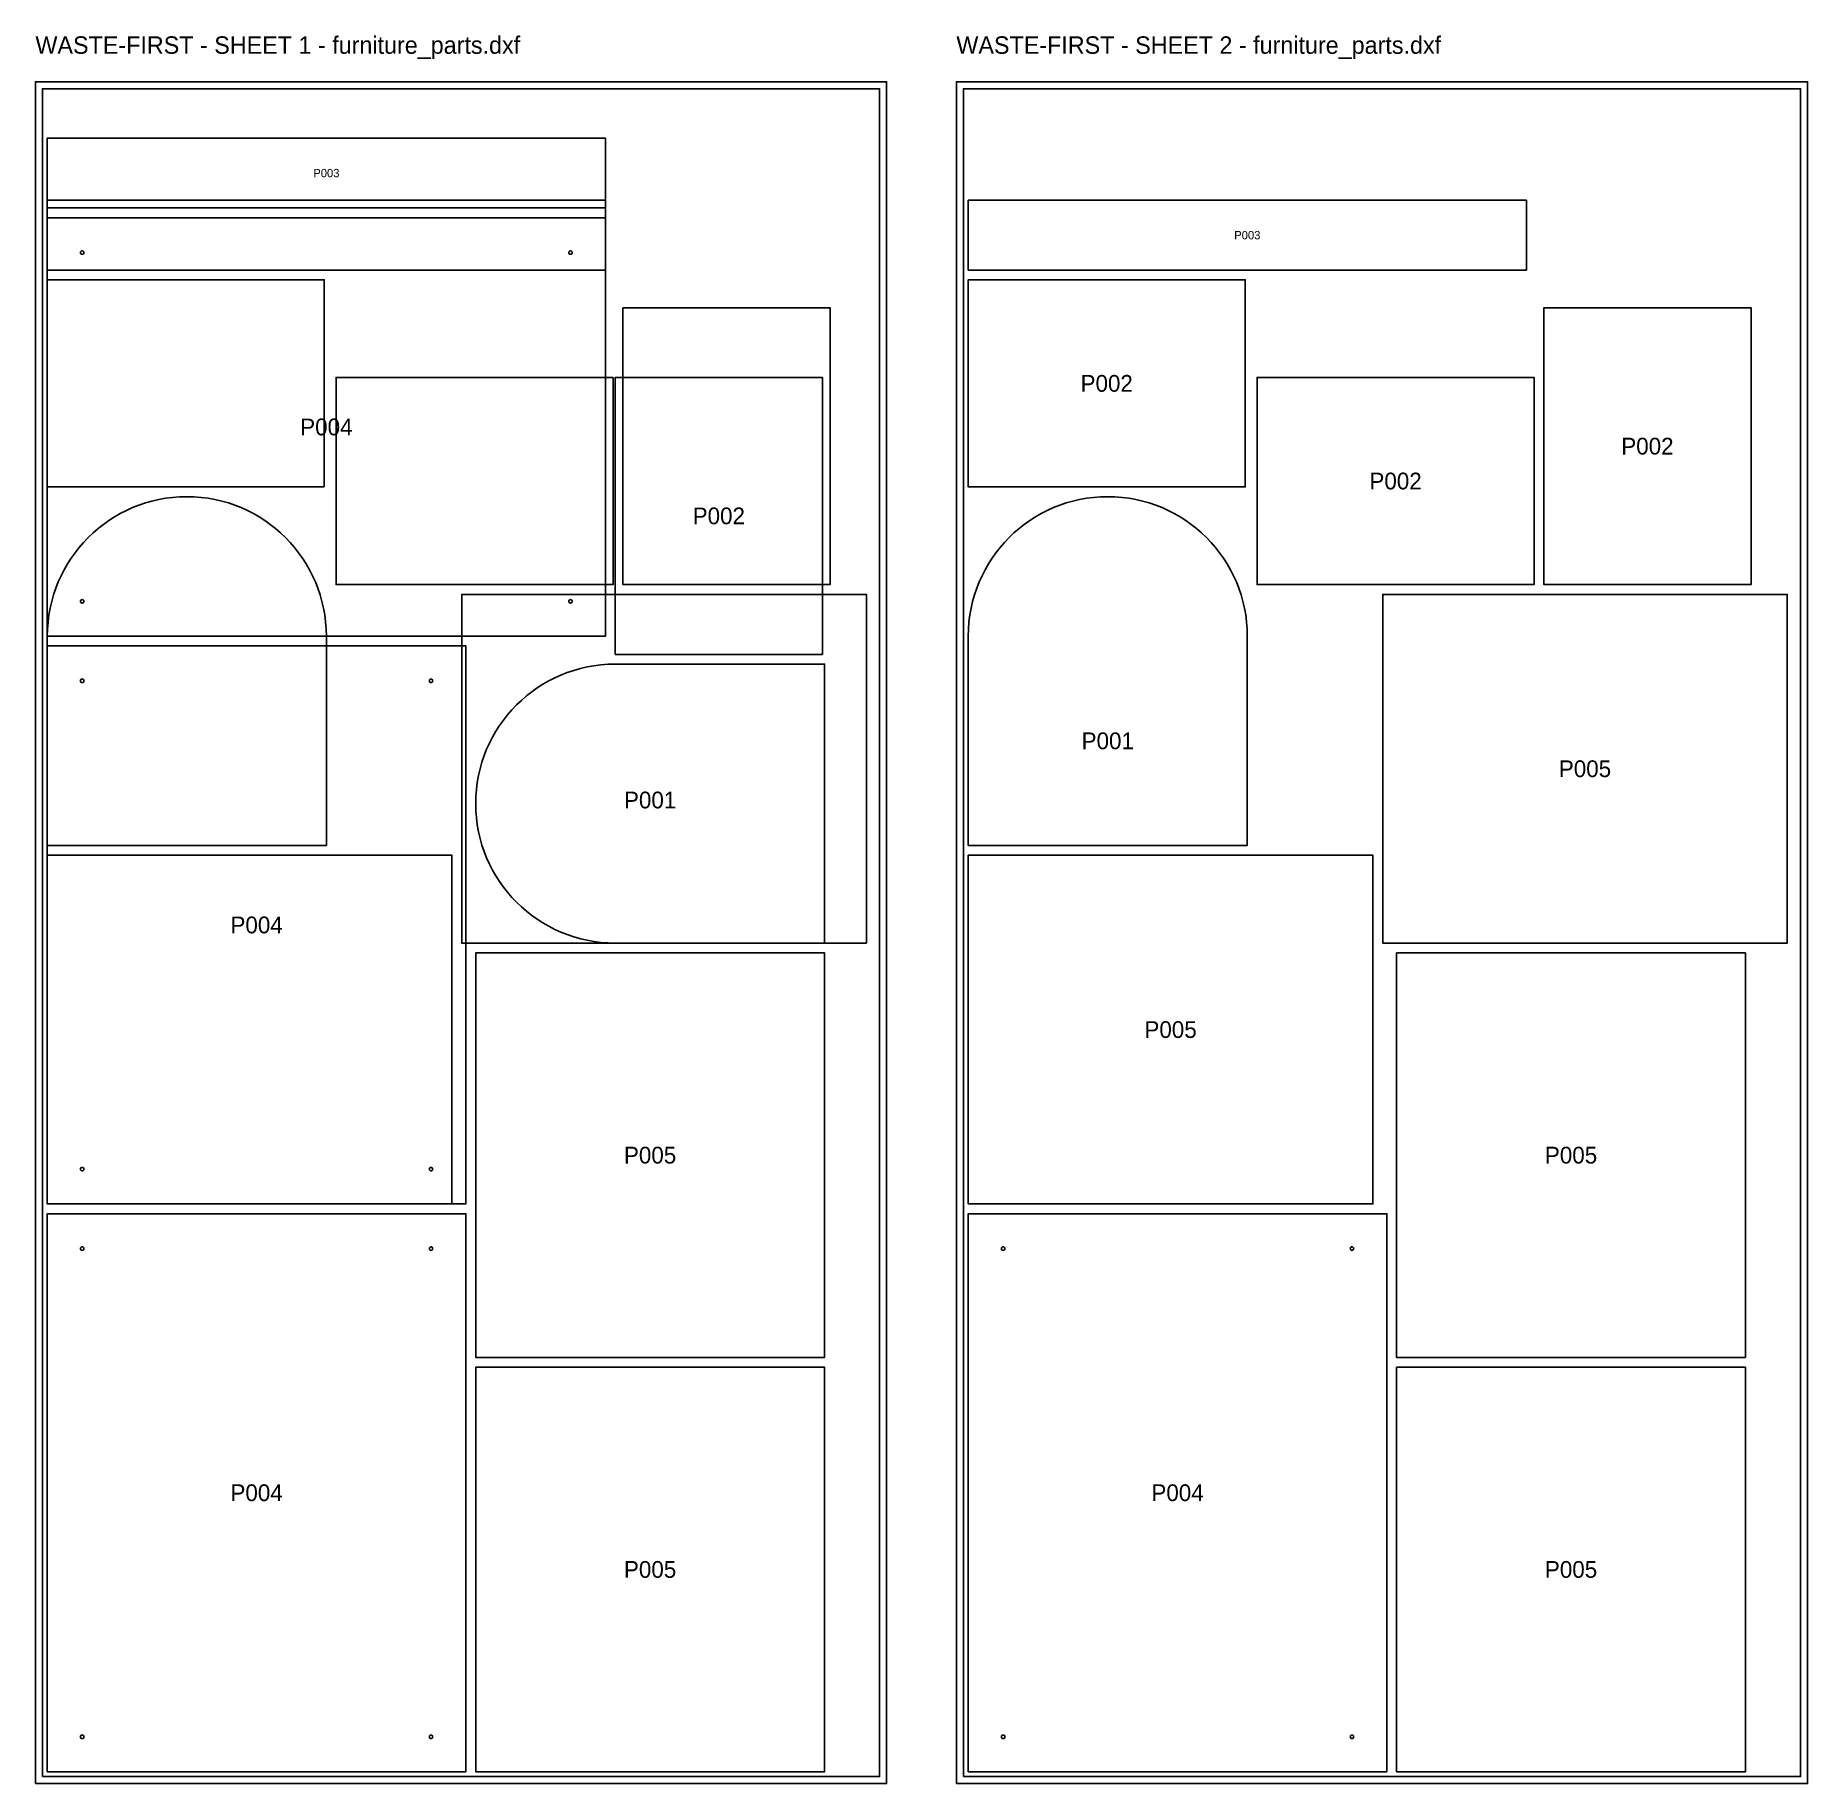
# Model space of a CAD drawing. Header units: millimetres. Extents: x 0 to 2540, y 0 to 2506.
import ezdxf
from ezdxf.enums import TextEntityAlignment as Align

# ---------------------------------------------------------------- set-up
doc = ezdxf.new("R2010")
doc.units = ezdxf.units.MM
for name, color, linetype in [('CNC_BOUNDARY', 1, 'Continuous'), ('CUT', 7, 'Continuous'), ('ETCH', 2, 'Continuous'), ('INFO', 8, 'Continuous'), ('OFFCUT', 4, 'Continuous')]:
    doc.layers.add(name, color=color, linetype=linetype)

msp = doc.modelspace()

# ---------------------------------------------------------------- linework, layer by layer
at = {"layer": 'CNC_BOUNDARY'}
for points in [[(0, 0), (1220, 0), (1220, 2440), (0, 2440)], [(1320, 0), (2540, 0), (2540, 2440), (1320, 2440)]]:
    msp.add_lwpolyline(points, close=True, dxfattribs=at)
at = {"layer": 'CUT'}
for points in [[(817, 2259), (817, 2359), (17, 2359), (17, 2259), (817, 2259)], [(2137, 2170), (2137, 2270), (1337, 2270), (1337, 2170), (2137, 2170)], [(817, 1645), (817, 2245), (17, 2245), (17, 1645), (817, 1645)], [(67, 2197.5), (67.9731, 2197.3035), (68.7678, 2196.7678), (69.3035, 2195.9731), (69.5, 2195), (69.3035, 2194.0269), (68.7678, 2193.2322), (67.9731, 2192.6965), (67, 2192.5), (66.0269, 2192.6965), (65.2322, 2193.2322), (64.6965, 2194.0269), (64.5, 2195), (64.6965, 2195.9731), (65.2322, 2196.7678), (66.0269, 2197.3035), (67, 2197.5)], [(767, 2197.5), (767.9731, 2197.3035), (768.7678, 2196.7678), (769.3035, 2195.9731), (769.5, 2195), (769.3035, 2194.0269), (768.7678, 2193.2322), (767.9731, 2192.6965), (767, 2192.5), (766.0269, 2192.6965), (765.2322, 2193.2322), (764.6965, 2194.0269), (764.5, 2195), (764.6965, 2195.9731), (765.2322, 2196.7678), (766.0269, 2197.3035), (767, 2197.5)], [(1337, 1859), (1734, 1859), (1734, 2156), (1337, 2156), (1337, 1859)], [(2459, 1719), (2459, 2116), (2162, 2116), (2162, 1719), (2459, 1719)], [(1128, 1619), (1128, 2016), (831, 2016), (831, 1619), (1128, 1619)], [(1751, 1719), (2148, 1719), (2148, 2016), (1751, 2016), (1751, 1719)], [(1337, 1345), (1737, 1345), (1737, 1645), (1736.7398, 1655.292), (1735.9674, 1665.4488), (1734.6956, 1675.458), (1732.9367, 1685.307), (1730.7035, 1694.9831), (1728.0084, 1704.4739), (1724.8641, 1713.7667), (1721.283, 1722.849), (1717.2778, 1731.7083), (1712.8611, 1740.3319), (1708.0453, 1748.7073), (1702.8431, 1756.8219), (1697.2671, 1764.6632), (1691.3297, 1772.2186), (1685.0436, 1779.4755), (1678.4214, 1786.4214), (1671.4755, 1793.0436), (1664.2186, 1799.3297), (1656.6632, 1805.2671), (1648.8219, 1810.8431), (1640.7073, 1816.0453), (1632.3319, 1820.8611), (1623.7083, 1825.2778), (1614.849, 1829.283), (1605.7667, 1832.8641), (1596.4739, 1836.0084), (1586.9831, 1838.7035), (1577.307, 1840.9367), (1567.458, 1842.6956), (1557.4488, 1843.9674), (1547.292, 1844.7398), (1537, 1845), (1526.708, 1844.7398), (1516.5512, 1843.9674), (1506.542, 1842.6956), (1496.693, 1840.9367), (1487.0169, 1838.7035), (1477.5261, 1836.0084), (1468.2333, 1832.8641), (1459.151, 1829.283), (1450.2917, 1825.2778), (1441.6681, 1820.8611), (1433.2927, 1816.0453), (1425.1781, 1810.8431), (1417.3368, 1805.2671), (1409.7814, 1799.3297), (1402.5245, 1793.0436), (1395.5786, 1786.4214), (1388.9564, 1779.4755), (1382.6703, 1772.2186), (1376.7329, 1764.6632), (1371.1569, 1756.8219), (1365.9547, 1748.7073), (1361.1389, 1740.3319), (1356.7222, 1731.7083), (1352.717, 1722.849), (1349.1359, 1713.7667), (1345.9916, 1704.4739), (1343.2965, 1694.9831), (1341.0633, 1685.307), (1339.3044, 1675.458), (1338.0326, 1665.4488), (1337.2602, 1655.292), (1337, 1645), (1337, 1345)], [(1931, 1205), (2511, 1205), (2511, 1705), (1931, 1705), (1931, 1205)], [(67, 1697.5), (67.9731, 1697.3035), (68.7678, 1696.7678), (69.3035, 1695.9731), (69.5, 1695), (69.3035, 1694.0269), (68.7678, 1693.2322), (67.9731, 1692.6965), (67, 1692.5), (66.0269, 1692.6965), (65.2322, 1693.2322), (64.6965, 1694.0269), (64.5, 1695), (64.6965, 1695.9731), (65.2322, 1696.7678), (66.0269, 1697.3035), (67, 1697.5)], [(767, 1697.5), (767.9731, 1697.3035), (768.7678, 1696.7678), (769.3035, 1695.9731), (769.5, 1695), (769.3035, 1694.0269), (768.7678, 1693.2322), (767.9731, 1692.6965), (767, 1692.5), (766.0269, 1692.6965), (765.2322, 1693.2322), (764.6965, 1694.0269), (764.5, 1695), (764.6965, 1695.9731), (765.2322, 1696.7678), (766.0269, 1697.3035), (767, 1697.5)], [(17, 831), (617, 831), (617, 1631), (17, 1631), (17, 831)], [(1131, 1205), (1131, 1605), (831, 1605), (820.708, 1604.7398), (810.5512, 1603.9674), (800.542, 1602.6956), (790.693, 1600.9367), (781.0169, 1598.7035), (771.5261, 1596.0084), (762.2333, 1592.8641), (753.151, 1589.283), (744.2917, 1585.2778), (735.6681, 1580.8611), (727.2927, 1576.0453), (719.1781, 1570.8431), (711.3368, 1565.2671), (703.7814, 1559.3297), (696.5245, 1553.0436), (689.5786, 1546.4214), (682.9564, 1539.4755), (676.6703, 1532.2186), (670.7329, 1524.6632), (665.1569, 1516.8219), (659.9547, 1508.7073), (655.1389, 1500.3319), (650.7222, 1491.7083), (646.717, 1482.849), (643.1359, 1473.7667), (639.9916, 1464.4739), (637.2965, 1454.9831), (635.0633, 1445.307), (633.3044, 1435.458), (632.0326, 1425.4488), (631.2602, 1415.292), (631, 1405), (631.2602, 1394.708), (632.0326, 1384.5512), (633.3044, 1374.542), (635.0633, 1364.693), (637.2965, 1355.0169), (639.9916, 1345.5261), (643.1359, 1336.2333), (646.717, 1327.151), (650.7222, 1318.2917), (655.1389, 1309.6681), (659.9547, 1301.2927), (665.1569, 1293.1781), (670.7329, 1285.3368), (676.6703, 1277.7814), (682.9564, 1270.5245), (689.5786, 1263.5786), (696.5245, 1256.9564), (703.7814, 1250.6703), (711.3368, 1244.7329), (719.1781, 1239.1569), (727.2927, 1233.9547), (735.6681, 1229.1389), (744.2917, 1224.7222), (753.151, 1220.717), (762.2333, 1217.1359), (771.5261, 1213.9916), (781.0169, 1211.2965), (790.693, 1209.0633), (800.542, 1207.3044), (810.5512, 1206.0326), (820.708, 1205.2602), (831, 1205), (1131, 1205)], [(69.5, 1581), (69.3035, 1580.0269), (68.7678, 1579.2322), (67.9731, 1578.6965), (67, 1578.5), (66.0269, 1578.6965), (65.2322, 1579.2322), (64.6965, 1580.0269), (64.5, 1581), (64.6965, 1581.9731), (65.2322, 1582.7678), (66.0269, 1583.3035), (67, 1583.5), (67.9731, 1583.3035), (68.7678, 1582.7678), (69.3035, 1581.9731), (69.5, 1581)], [(569.5, 1581), (569.3035, 1580.0269), (568.7678, 1579.2322), (567.9731, 1578.6965), (567, 1578.5), (566.0269, 1578.6965), (565.2322, 1579.2322), (564.6965, 1580.0269), (564.5, 1581), (564.6965, 1581.9731), (565.2322, 1582.7678), (566.0269, 1583.3035), (567, 1583.5), (567.9731, 1583.3035), (568.7678, 1582.7678), (569.3035, 1581.9731), (569.5, 1581)], [(1337, 831), (1917, 831), (1917, 1331), (1337, 1331), (1337, 831)], [(1131, 611), (1131, 1191), (631, 1191), (631, 611), (1131, 611)], [(2451, 611), (2451, 1191), (1951, 1191), (1951, 611), (2451, 611)], [(69.5, 881), (69.3035, 880.0269), (68.7678, 879.2322), (67.9731, 878.6965), (67, 878.5), (66.0269, 878.6965), (65.2322, 879.2322), (64.6965, 880.0269), (64.5, 881), (64.6965, 881.9731), (65.2322, 882.7678), (66.0269, 883.3035), (67, 883.5), (67.9731, 883.3035), (68.7678, 882.7678), (69.3035, 881.9731), (69.5, 881)], [(569.5, 881), (569.3035, 880.0269), (568.7678, 879.2322), (567.9731, 878.6965), (567, 878.5), (566.0269, 878.6965), (565.2322, 879.2322), (564.6965, 880.0269), (564.5, 881), (564.6965, 881.9731), (565.2322, 882.7678), (566.0269, 883.3035), (567, 883.5), (567.9731, 883.3035), (568.7678, 882.7678), (569.3035, 881.9731), (569.5, 881)], [(17, 17), (617, 17), (617, 817), (17, 817), (17, 17)], [(1337, 17), (1937, 17), (1937, 817), (1337, 817), (1337, 17)], [(69.5, 767), (69.3035, 766.0269), (68.7678, 765.2322), (67.9731, 764.6965), (67, 764.5), (66.0269, 764.6965), (65.2322, 765.2322), (64.6965, 766.0269), (64.5, 767), (64.6965, 767.9731), (65.2322, 768.7678), (66.0269, 769.3035), (67, 769.5), (67.9731, 769.3035), (68.7678, 768.7678), (69.3035, 767.9731), (69.5, 767)], [(569.5, 767), (569.3035, 766.0269), (568.7678, 765.2322), (567.9731, 764.6965), (567, 764.5), (566.0269, 764.6965), (565.2322, 765.2322), (564.6965, 766.0269), (564.5, 767), (564.6965, 767.9731), (565.2322, 768.7678), (566.0269, 769.3035), (567, 769.5), (567.9731, 769.3035), (568.7678, 768.7678), (569.3035, 767.9731), (569.5, 767)], [(1389.5, 767), (1389.3035, 766.0269), (1388.7678, 765.2322), (1387.9731, 764.6965), (1387, 764.5), (1386.0269, 764.6965), (1385.2322, 765.2322), (1384.6965, 766.0269), (1384.5, 767), (1384.6965, 767.9731), (1385.2322, 768.7678), (1386.0269, 769.3035), (1387, 769.5), (1387.9731, 769.3035), (1388.7678, 768.7678), (1389.3035, 767.9731), (1389.5, 767)], [(1889.5, 767), (1889.3035, 766.0269), (1888.7678, 765.2322), (1887.9731, 764.6965), (1887, 764.5), (1886.0269, 764.6965), (1885.2322, 765.2322), (1884.6965, 766.0269), (1884.5, 767), (1884.6965, 767.9731), (1885.2322, 768.7678), (1886.0269, 769.3035), (1887, 769.5), (1887.9731, 769.3035), (1888.7678, 768.7678), (1889.3035, 767.9731), (1889.5, 767)], [(1131, 17), (1131, 597), (631, 597), (631, 17), (1131, 17)], [(2451, 17), (2451, 597), (1951, 597), (1951, 17), (2451, 17)], [(69.5, 67), (69.3035, 66.0269), (68.7678, 65.2322), (67.9731, 64.6965), (67, 64.5), (66.0269, 64.6965), (65.2322, 65.2322), (64.6965, 66.0269), (64.5, 67), (64.6965, 67.9731), (65.2322, 68.7678), (66.0269, 69.3035), (67, 69.5), (67.9731, 69.3035), (68.7678, 68.7678), (69.3035, 67.9731), (69.5, 67)], [(569.5, 67), (569.3035, 66.0269), (568.7678, 65.2322), (567.9731, 64.6965), (567, 64.5), (566.0269, 64.6965), (565.2322, 65.2322), (564.6965, 66.0269), (564.5, 67), (564.6965, 67.9731), (565.2322, 68.7678), (566.0269, 69.3035), (567, 69.5), (567.9731, 69.3035), (568.7678, 68.7678), (569.3035, 67.9731), (569.5, 67)], [(1389.5, 67), (1389.3035, 66.0269), (1388.7678, 65.2322), (1387.9731, 64.6965), (1387, 64.5), (1386.0269, 64.6965), (1385.2322, 65.2322), (1384.6965, 66.0269), (1384.5, 67), (1384.6965, 67.9731), (1385.2322, 68.7678), (1386.0269, 69.3035), (1387, 69.5), (1387.9731, 69.3035), (1388.7678, 68.7678), (1389.3035, 67.9731), (1389.5, 67)], [(1889.5, 67), (1889.3035, 66.0269), (1888.7678, 65.2322), (1887.9731, 64.6965), (1887, 64.5), (1886.0269, 64.6965), (1885.2322, 65.2322), (1884.6965, 66.0269), (1884.5, 67), (1884.6965, 67.9731), (1885.2322, 68.7678), (1886.0269, 69.3035), (1887, 69.5), (1887.9731, 69.3035), (1888.7678, 68.7678), (1889.3035, 67.9731), (1889.5, 67)]]:
    msp.add_lwpolyline(points, close=True, dxfattribs=at)
at = {"layer": 'OFFCUT'}
for points in [[(10, 10), (10, 2430), (1210, 2430), (1210, 10), (10, 10)], [(1330, 10), (1330, 2430), (2530, 2430), (2530, 10), (1330, 10)], [(17, 2359), (17, 2259), (817, 2259), (817, 2359), (17, 2359)], [(17, 2359), (17, 2259), (817, 2259), (817, 2359), (17, 2359)], [(817, 2270), (17, 2270), (17, 2170), (817, 2170), (817, 2270)], [(2137, 2270), (1337, 2270), (1337, 2170), (2137, 2170), (2137, 2270)], [(17, 2245), (17, 1645), (817, 1645), (817, 2245), (17, 2245)], [(17, 2245), (17, 1645), (817, 1645), (817, 2245), (17, 2245)], [(414, 1859), (414, 2156), (17, 2156), (17, 1859), (414, 1859)], [(1734, 1859), (1734, 2156), (1337, 2156), (1337, 1859), (1734, 1859)], [(842, 2116), (842, 1719), (1139, 1719), (1139, 2116), (842, 2116)], [(2162, 2116), (2162, 1719), (2459, 1719), (2459, 2116), (2162, 2116)], [(828, 2016), (431, 2016), (431, 1719), (828, 1719), (828, 2016)], [(831, 2016), (831, 1619), (1128, 1619), (1128, 2016), (831, 2016)], [(831, 2016), (831, 1619), (1128, 1619), (1128, 2016), (831, 2016)], [(2148, 2016), (1751, 2016), (1751, 1719), (2148, 1719), (2148, 2016)], [(17.2602, 1655.292), (17, 1645), (17, 1345), (417, 1345), (417, 1645), (416.7398, 1655.292), (415.9674, 1665.4488), (414.6956, 1675.458), (412.9367, 1685.307), (410.7035, 1694.9831), (408.0084, 1704.4739), (404.8641, 1713.7667), (401.283, 1722.849), (397.2778, 1731.7083), (392.8611, 1740.3319), (388.0453, 1748.7073), (382.8431, 1756.8219), (377.2671, 1764.6632), (371.3297, 1772.2186), (365.0436, 1779.4755), (358.4214, 1786.4214), (351.4755, 1793.0436), (344.2186, 1799.3297), (336.6632, 1805.2671), (328.8219, 1810.8431), (320.7073, 1816.0453), (312.3319, 1820.8611), (303.7083, 1825.2778), (294.849, 1829.283), (285.7667, 1832.8641), (276.4739, 1836.0084), (266.9831, 1838.7035), (257.307, 1840.9367), (247.458, 1842.6956), (237.4488, 1843.9674), (227.292, 1844.7398), (217, 1845), (206.708, 1844.7398), (196.5512, 1843.9674), (186.542, 1842.6956), (176.693, 1840.9367), (167.0169, 1838.7035), (157.5261, 1836.0084), (148.2333, 1832.8641), (139.151, 1829.283), (130.2917, 1825.2778), (121.6681, 1820.8611), (113.2927, 1816.0453), (105.1781, 1810.8431), (97.3368, 1805.2671), (89.7814, 1799.3297), (82.5245, 1793.0436), (75.5786, 1786.4214), (68.9564, 1779.4755), (62.6703, 1772.2186), (56.7329, 1764.6632), (51.1569, 1756.8219), (45.9547, 1748.7073), (41.1389, 1740.3319), (36.7222, 1731.7083), (32.717, 1722.849), (29.1359, 1713.7667), (25.9916, 1704.4739), (23.2965, 1694.9831), (21.0633, 1685.307), (19.3044, 1675.458), (18.0326, 1665.4488), (17.2602, 1655.292)], [(1337.2602, 1655.292), (1337, 1645), (1337, 1345), (1737, 1345), (1737, 1645), (1736.7398, 1655.292), (1735.9674, 1665.4488), (1734.6956, 1675.458), (1732.9367, 1685.307), (1730.7035, 1694.9831), (1728.0084, 1704.4739), (1724.8641, 1713.7667), (1721.283, 1722.849), (1717.2778, 1731.7083), (1712.8611, 1740.3319), (1708.0453, 1748.7073), (1702.8431, 1756.8219), (1697.2671, 1764.6632), (1691.3297, 1772.2186), (1685.0436, 1779.4755), (1678.4214, 1786.4214), (1671.4755, 1793.0436), (1664.2186, 1799.3297), (1656.6632, 1805.2671), (1648.8219, 1810.8431), (1640.7073, 1816.0453), (1632.3319, 1820.8611), (1623.7083, 1825.2778), (1614.849, 1829.283), (1605.7667, 1832.8641), (1596.4739, 1836.0084), (1586.9831, 1838.7035), (1577.307, 1840.9367), (1567.458, 1842.6956), (1557.4488, 1843.9674), (1547.292, 1844.7398), (1537, 1845), (1526.708, 1844.7398), (1516.5512, 1843.9674), (1506.542, 1842.6956), (1496.693, 1840.9367), (1487.0169, 1838.7035), (1477.5261, 1836.0084), (1468.2333, 1832.8641), (1459.151, 1829.283), (1450.2917, 1825.2778), (1441.6681, 1820.8611), (1433.2927, 1816.0453), (1425.1781, 1810.8431), (1417.3368, 1805.2671), (1409.7814, 1799.3297), (1402.5245, 1793.0436), (1395.5786, 1786.4214), (1388.9564, 1779.4755), (1382.6703, 1772.2186), (1376.7329, 1764.6632), (1371.1569, 1756.8219), (1365.9547, 1748.7073), (1361.1389, 1740.3319), (1356.7222, 1731.7083), (1352.717, 1722.849), (1349.1359, 1713.7667), (1345.9916, 1704.4739), (1343.2965, 1694.9831), (1341.0633, 1685.307), (1339.3044, 1675.458), (1338.0326, 1665.4488), (1337.2602, 1655.292)], [(1191, 1205), (1191, 1705), (611, 1705), (611, 1205), (1191, 1205)], [(2511, 1205), (2511, 1705), (1931, 1705), (1931, 1205), (2511, 1205)], [(617, 1631), (17, 1631), (17, 831), (617, 831), (617, 1631)], [(617, 1631), (17, 1631), (17, 831), (617, 831), (617, 1631)], [(820.708, 1205.2602), (831, 1205), (1131, 1205), (1131, 1605), (831, 1605), (820.708, 1604.7398), (810.5512, 1603.9674), (800.542, 1602.6956), (790.693, 1600.9367), (781.0169, 1598.7035), (771.5261, 1596.0084), (762.2333, 1592.8641), (753.151, 1589.283), (744.2917, 1585.2778), (735.6681, 1580.8611), (727.2927, 1576.0453), (719.1781, 1570.8431), (711.3368, 1565.2671), (703.7814, 1559.3297), (696.5245, 1553.0436), (689.5786, 1546.4214), (682.9564, 1539.4755), (676.6703, 1532.2186), (670.7329, 1524.6632), (665.1569, 1516.8219), (659.9547, 1508.7073), (655.1389, 1500.3319), (650.7222, 1491.7083), (646.717, 1482.849), (643.1359, 1473.7667), (639.9916, 1464.4739), (637.2965, 1454.9831), (635.0633, 1445.307), (633.3044, 1435.458), (632.0326, 1425.4488), (631.2602, 1415.292), (631, 1405), (631.2602, 1394.708), (632.0326, 1384.5512), (633.3044, 1374.542), (635.0633, 1364.693), (637.2965, 1355.0169), (639.9916, 1345.5261), (643.1359, 1336.2333), (646.717, 1327.151), (650.7222, 1318.2917), (655.1389, 1309.6681), (659.9547, 1301.2927), (665.1569, 1293.1781), (670.7329, 1285.3368), (676.6703, 1277.7814), (682.9564, 1270.5245), (689.5786, 1263.5786), (696.5245, 1256.9564), (703.7814, 1250.6703), (711.3368, 1244.7329), (719.1781, 1239.1569), (727.2927, 1233.9547), (735.6681, 1229.1389), (744.2917, 1224.7222), (753.151, 1220.717), (762.2333, 1217.1359), (771.5261, 1213.9916), (781.0169, 1211.2965), (790.693, 1209.0633), (800.542, 1207.3044), (810.5512, 1206.0326), (820.708, 1205.2602)], [(820.708, 1205.2602), (831, 1205), (1131, 1205), (1131, 1605), (831, 1605), (820.708, 1604.7398), (810.5512, 1603.9674), (800.542, 1602.6956), (790.693, 1600.9367), (781.0169, 1598.7035), (771.5261, 1596.0084), (762.2333, 1592.8641), (753.151, 1589.283), (744.2917, 1585.2778), (735.6681, 1580.8611), (727.2927, 1576.0453), (719.1781, 1570.8431), (711.3368, 1565.2671), (703.7814, 1559.3297), (696.5245, 1553.0436), (689.5786, 1546.4214), (682.9564, 1539.4755), (676.6703, 1532.2186), (670.7329, 1524.6632), (665.1569, 1516.8219), (659.9547, 1508.7073), (655.1389, 1500.3319), (650.7222, 1491.7083), (646.717, 1482.849), (643.1359, 1473.7667), (639.9916, 1464.4739), (637.2965, 1454.9831), (635.0633, 1445.307), (633.3044, 1435.458), (632.0326, 1425.4488), (631.2602, 1415.292), (631, 1405), (631.2602, 1394.708), (632.0326, 1384.5512), (633.3044, 1374.542), (635.0633, 1364.693), (637.2965, 1355.0169), (639.9916, 1345.5261), (643.1359, 1336.2333), (646.717, 1327.151), (650.7222, 1318.2917), (655.1389, 1309.6681), (659.9547, 1301.2927), (665.1569, 1293.1781), (670.7329, 1285.3368), (676.6703, 1277.7814), (682.9564, 1270.5245), (689.5786, 1263.5786), (696.5245, 1256.9564), (703.7814, 1250.6703), (711.3368, 1244.7329), (719.1781, 1239.1569), (727.2927, 1233.9547), (735.6681, 1229.1389), (744.2917, 1224.7222), (753.151, 1220.717), (762.2333, 1217.1359), (771.5261, 1213.9916), (781.0169, 1211.2965), (790.693, 1209.0633), (800.542, 1207.3044), (810.5512, 1206.0326), (820.708, 1205.2602)], [(597, 831), (597, 1331), (17, 1331), (17, 831), (597, 831)], [(1917, 831), (1917, 1331), (1337, 1331), (1337, 831), (1917, 831)], [(631, 1191), (631, 611), (1131, 611), (1131, 1191), (631, 1191)], [(631, 1191), (631, 611), (1131, 611), (1131, 1191), (631, 1191)], [(631, 1191), (631, 611), (1131, 611), (1131, 1191), (631, 1191)], [(1951, 1191), (1951, 611), (2451, 611), (2451, 1191), (1951, 1191)], [(617, 817), (17, 817), (17, 17), (617, 17), (617, 817)], [(617, 817), (17, 817), (17, 17), (617, 17), (617, 817)], [(617, 817), (17, 817), (17, 17), (617, 17), (617, 817)], [(1937, 817), (1337, 817), (1337, 17), (1937, 17), (1937, 817)], [(631, 597), (631, 17), (1131, 17), (1131, 597), (631, 597)], [(631, 597), (631, 17), (1131, 17), (1131, 597), (631, 597)], [(631, 597), (631, 17), (1131, 17), (1131, 597), (631, 597)], [(1951, 597), (1951, 17), (2451, 17), (2451, 597), (1951, 597)]]:
    msp.add_lwpolyline(points, close=True, dxfattribs=at)

# ---------------------------------------------------------------- texts
at = {"layer": 'ETCH'}
for s, height, p in [('P003', 12, (417, 2309)), ('P003', 12, (1737, 2220)), ('P002', 24, (1535.5, 2007.5)), ('P004', 24, (417, 1945)), ('P002', 24, (2310.5, 1917.5)), ('P002', 24, (1949.5, 1867.5)), ('P002', 24, (979.5, 1817.5)), ('P001', 24, (1537, 1495)), ('P005', 24, (2221, 1455)), ('P001', 24, (881.0651, 1410.146)), ('P004', 24, (317, 1231)), ('P005', 24, (1627, 1081)), ('P005', 24, (881, 901)), ('P005', 24, (2201, 901)), ('P004', 24, (317, 417)), ('P004', 24, (1637, 417)), ('P005', 24, (881, 307)), ('P005', 24, (2201, 307))]:
    msp.add_text(s, height=height, dxfattribs=at).set_placement(p, align=Align.MIDDLE_CENTER)
at = {"layer": 'INFO'}
for s, p in [('WASTE-FIRST - SHEET 1 - furniture_parts.dxf', (0, 2480)), ('WASTE-FIRST - SHEET 2 - furniture_parts.dxf', (1320, 2480))]:
    msp.add_text(s, height=25, dxfattribs=at).set_placement(p)

doc.saveas('drawing.dxf')
